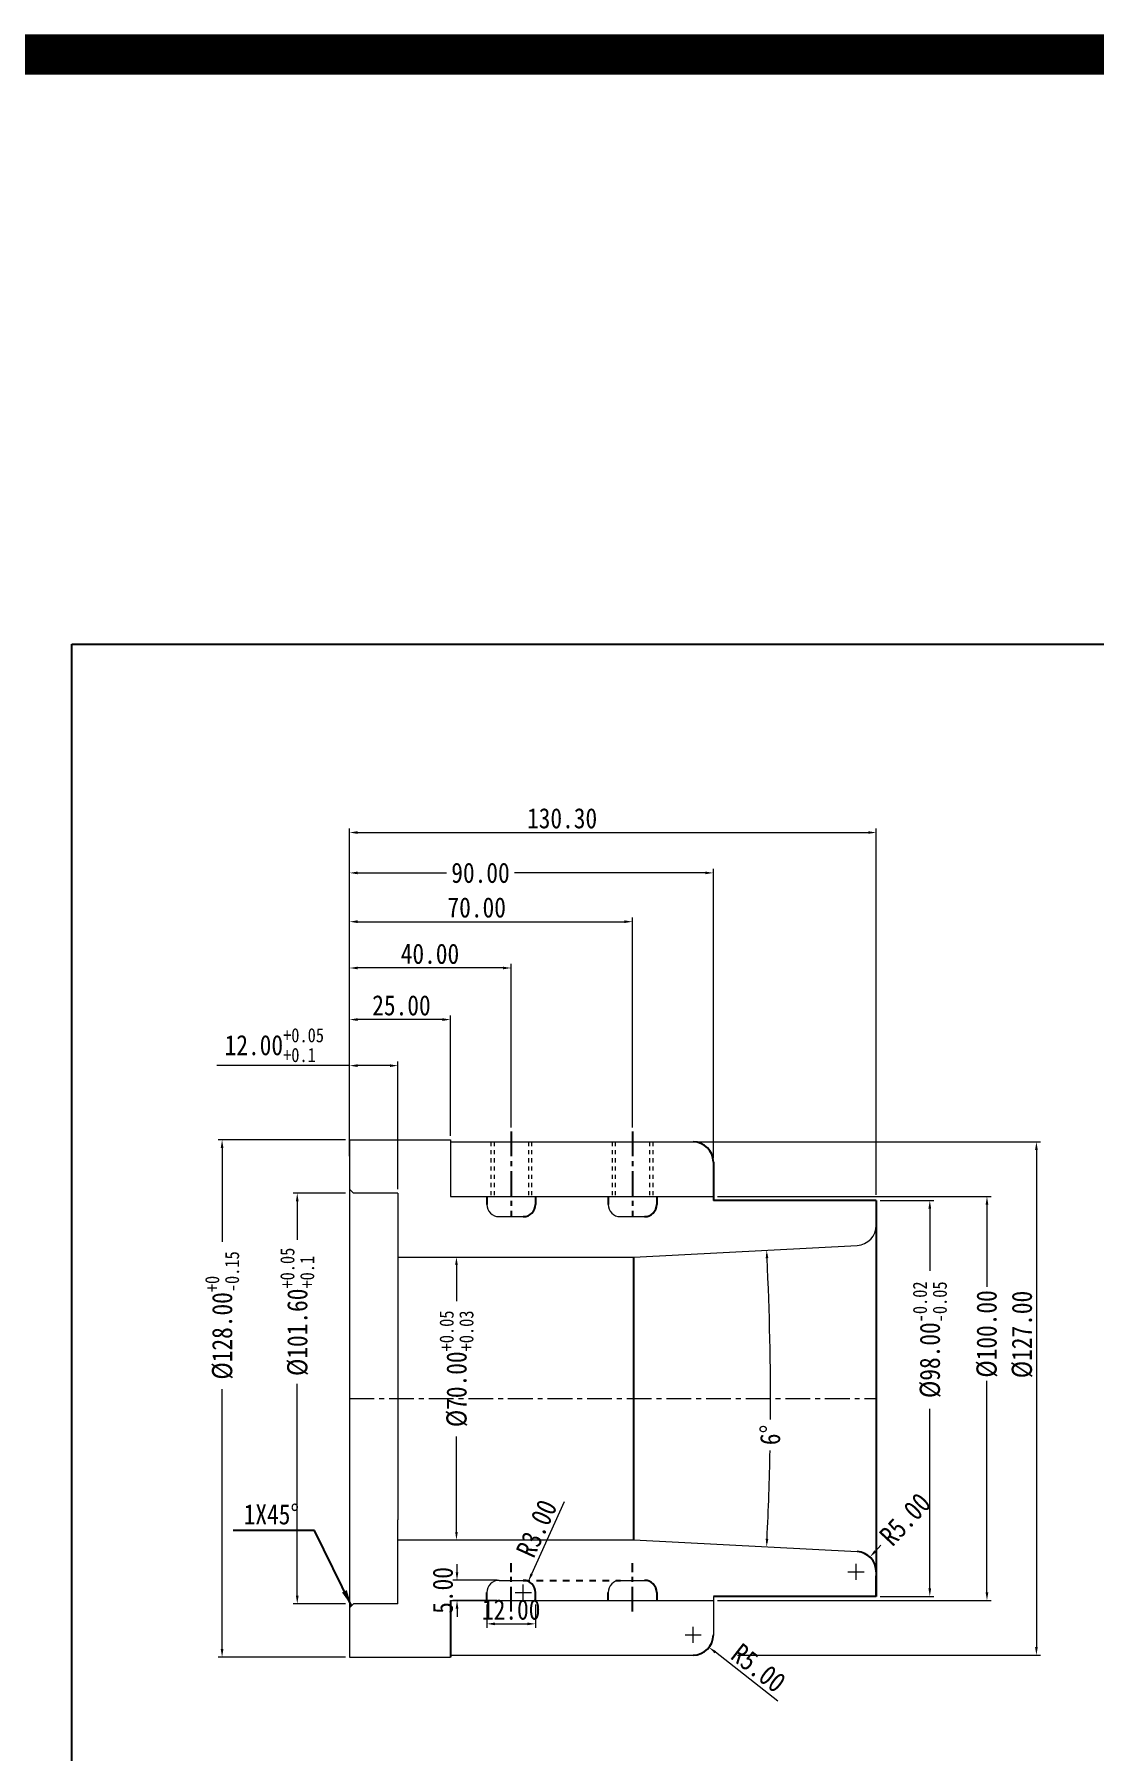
# Model space of a CAD drawing. Header units: millimetres. Extents: x 2667 to 4588, y -8940 to -2822.
# Drawn here: x 3067 to 3329.3, y -3246.5 to -2821.5 of the extents above; entities that cross this region are included whole.
import ezdxf

# ---------------------------------------------------------------- set-up
doc = ezdxf.new("R2010")
doc.units = ezdxf.units.MM
doc.header["$LTSCALE"] = 16.335
doc.header["$PDMODE"] = 3
doc.header["$PDSIZE"] = 8
doc.linetypes.add('CENTER', pattern=[0.6, 0.375, -0.075, 0.075, -0.075])
doc.linetypes.add('HIDDEN', pattern=[0.2, 0.1, -0.1])
doc.layers.get('0').update_dxf_attribs({"linetype": 'CONTINUOUS'})
doc.layers.get('Defpoints').update_dxf_attribs({"linetype": 'CONTINUOUS'})
doc.layers.add('DEFAULT_2', color=8, linetype='HIDDEN')
doc.layers.add('screw', color=33, linetype='CONTINUOUS', lineweight=13)
doc.styles.get("Standard").update_dxf_attribs({"font": 'txt', "width": 0.85})
doc.dimstyles.new('ISO-25', dxfattribs={"dimtxt": 2.5, "dimasz": 2.5, "dimexe": 1.25, "dimexo": 0.625, "dimtad": 1, "dimdsep": 46, "dimtxsty": 'Standard', "dimcen": 2.5, "dimadec": 0, "dimazin": 0, "dimtfac": 1, "dimtmove": 0, "dimatfit": 3, "dimfxl": 0, "dimarcsym": 0})
doc.dimstyles.get("Standard").update_dxf_attribs({"dimtxt": 3.5, "dimasz": 3.5, "dimexe": 0.18, "dimexo": 0.0625, "dimgap": 0.09, "dimtad": 1, "dimdsep": 46, "dimtxsty": 'Standard', "dimcen": 0.09, "dimadec": 0, "dimazin": 0, "dimtol": 1, "dimtp": 0.01, "dimtm": 0.01, "dimtfac": 1, "dimtofl": 0, "dimtmove": 0, "dimatfit": 3, "dimfxl": 0, "dimtolj": 1, "dimarcsym": 0})
doc.dimstyles.new('STANDARD$0', dxfattribs={"dimscale": 2, "dimtxt": 3, "dimasz": 3, "dimexe": 1.25, "dimexo": 0.625, "dimgap": 0.5, "dimtad": 0, "dimdsep": 46, "dimlunit": 6, "dimtxsty": 'Standard', "dimblk": 'CLOSEDBLANK', "dimcen": 0, "dimclrt": 2, "dimazin": 2, "dimtfac": 2, "dimtmove": 1, "dimatfit": 3, "dimfxl": 0, "dimtolj": 1, "dimtzin": 0, "dimarcsym": 0})

# ---------------------------------------------------------------- blocks, each defined once
blk = doc.blocks.new('*D44')
at = {"color": 1, "lineweight": 0}
for p, q in [((3143.99, -3108.31), (3131.07, -3108.31)), ((3143.99, -3209.91), (3131.07, -3209.91))]:
    blk.add_line(p, q, dxfattribs=at)
at = {"color": 0, "lineweight": 0}
for p, q in [((3132.07, -3110.31), (3132.07, -3119.88)), ((3132.07, -3207.91), (3132.07, -3155.45))]:
    blk.add_line(p, q, dxfattribs=at)
at = {"color": 0}
for points in [[(3131.74, -3110.31), (3132.41, -3110.31), (3132.07, -3108.31)], [(3131.74, -3207.91), (3132.41, -3207.91), (3132.07, -3209.91)]]:
    blk.add_solid(points, dxfattribs=at)
at = {"layer": 'Defpoints', "color": 0}
for p in [(3144.99, -3108.31), (3132.07, -3209.91), (3144.99, -3209.91)]:
    blk.add_point(p, dxfattribs=at)
at = {"color": 0, "lineweight": 0, "insert": (3132.07, -3137.67), "char_height": 5, "attachment_point": 5, "rotation": 90}
blk.add_mtext('\\A1;%%C101.60{\\H0.7x;\\S+0.05^ +0.1;}', dxfattribs=at)
blk = doc.blocks.new('*D45')
at = {"color": 0, "lineweight": 0}
for p, q in [((3144.99, -3076.74), (3112.16, -3076.74)), ((3154.99, -3076.74), (3146.99, -3076.74))]:
    blk.add_line(p, q, dxfattribs=at)
at = {"color": 1, "lineweight": 0}
for p, q in [((3144.99, -3099.11), (3144.99, -3075.74)), ((3156.99, -3107.31), (3156.99, -3075.74))]:
    blk.add_line(p, q, dxfattribs=at)
at = {"color": 0}
for points in [[(3146.99, -3076.41), (3146.99, -3077.08), (3144.99, -3076.74)], [(3154.99, -3076.41), (3154.99, -3077.08), (3156.99, -3076.74)]]:
    blk.add_solid(points, dxfattribs=at)
at = {"layer": 'Defpoints', "color": 0}
for p in [(3156.99, -3076.74), (3144.99, -3100.11), (3156.99, -3108.31)]:
    blk.add_point(p, dxfattribs=at)
at = {"color": 0, "lineweight": 0, "insert": (3126.4, -3071.66), "char_height": 5, "attachment_point": 5}
blk.add_mtext('\\A1;12.00{\\H0.7x;\\S+0.05^ +0.1;}', dxfattribs=at)
blk = doc.blocks.new('*D46')
at = {"color": 1, "lineweight": 0}
for p, q in [((3144.99, -3099.11), (3144.99, -3040.12)), ((3214.99, -3092.03), (3214.99, -3040.12))]:
    blk.add_line(p, q, dxfattribs=at)
at = {"color": 0, "lineweight": 0}
blk.add_line((3146.99, -3041.12), (3212.99, -3041.12), dxfattribs=at)
at = {"color": 0}
for points in [[(3146.99, -3040.78), (3146.99, -3041.45), (3144.99, -3041.12)], [(3212.99, -3040.78), (3212.99, -3041.45), (3214.99, -3041.12)]]:
    blk.add_solid(points, dxfattribs=at)
at = {"layer": 'Defpoints', "color": 0}
for p in [(3214.99, -3041.12), (3214.99, -3093.03), (3144.99, -3100.11)]:
    blk.add_point(p, dxfattribs=at)
at = {"color": 0, "lineweight": 0, "insert": (3176.46, -3037.62), "char_height": 5, "attachment_point": 5}
blk.add_mtext('\\A1;70.00', dxfattribs=at)
blk = doc.blocks.new('*D47')
at = {"color": 1, "lineweight": 0}
for p, q in [((3143.99, -3095.11), (3112.48, -3095.11)), ((3143.99, -3223.11), (3112.48, -3223.11))]:
    blk.add_line(p, q, dxfattribs=at)
at = {"color": 0, "lineweight": 0}
for p, q in [((3113.48, -3097.11), (3113.48, -3120.31)), ((3113.48, -3221.11), (3113.48, -3156.81))]:
    blk.add_line(p, q, dxfattribs=at)
at = {"color": 0}
for points in [[(3113.15, -3097.11), (3113.81, -3097.11), (3113.48, -3095.11)], [(3113.15, -3221.11), (3113.81, -3221.11), (3113.48, -3223.11)]]:
    blk.add_solid(points, dxfattribs=at)
at = {"layer": 'Defpoints', "color": 0}
for p in [(3144.99, -3095.11), (3113.48, -3223.11), (3144.99, -3223.11)]:
    blk.add_point(p, dxfattribs=at)
at = {"color": 0, "lineweight": 0, "insert": (3113.48, -3138.56), "char_height": 5, "attachment_point": 5, "rotation": 90}
blk.add_mtext('\\A1;%%C128.00{\\H0.7x;\\S+0^ -0.15;}', dxfattribs=at)
blk = doc.blocks.new('*D48')
at = {"color": 1, "lineweight": 0}
for p, q in [((3157.99, -3124.11), (3172.45, -3124.11)), ((3157.99, -3194.11), (3172.45, -3194.11))]:
    blk.add_line(p, q, dxfattribs=at)
at = {"color": 0, "lineweight": 0}
for p, q in [((3171.45, -3126.11), (3171.45, -3135.04)), ((3171.45, -3192.11), (3171.45, -3168.49))]:
    blk.add_line(p, q, dxfattribs=at)
at = {"color": 0}
for points in [[(3171.12, -3126.11), (3171.79, -3126.11), (3171.45, -3124.11)], [(3171.12, -3192.11), (3171.79, -3192.11), (3171.45, -3194.11)]]:
    blk.add_solid(points, dxfattribs=at)
at = {"layer": 'Defpoints', "color": 0}
for p in [(3156.99, -3124.11), (3156.99, -3194.11), (3171.45, -3194.11)]:
    blk.add_point(p, dxfattribs=at)
at = {"color": 0, "lineweight": 0, "insert": (3171.45, -3151.77), "char_height": 5, "attachment_point": 5, "rotation": 90}
blk.add_mtext('\\A1;%%C70.00{\\H0.7x;\\S+0.05^ +0.03;}', dxfattribs=at)
blk = doc.blocks.new('*D49')
at = {"color": 1, "lineweight": 0}
for p, q in [((3178.99, -3210.11), (3178.99, -3215.88)), ((3190.99, -3210.11), (3190.99, -3215.88))]:
    blk.add_line(p, q, dxfattribs=at)
at = {"color": 0, "lineweight": 0}
blk.add_line((3180.99, -3214.88), (3188.99, -3214.88), dxfattribs=at)
at = {"color": 0}
for points in [[(3180.99, -3214.55), (3180.99, -3215.22), (3178.99, -3214.88)], [(3188.99, -3214.55), (3188.99, -3215.22), (3190.99, -3214.88)]]:
    blk.add_solid(points, dxfattribs=at)
at = {"layer": 'Defpoints', "color": 0}
for p in [(3178.99, -3209.11), (3190.99, -3209.11), (3190.99, -3214.88)]:
    blk.add_point(p, dxfattribs=at)
at = {"color": 0, "lineweight": 0, "insert": (3184.99, -3211.38), "char_height": 5, "attachment_point": 5}
blk.add_mtext('\\A1;12.00', dxfattribs=at)
blk = doc.blocks.new('*D50')
at = {"color": 0, "lineweight": 0}
blk.add_line((3198.1, -3184.71), (3190.04, -3202.56), dxfattribs=at)
at = {"color": 1, "lineweight": 0}
for p, q in [((3185.99, -3207.11), (3189.99, -3207.11)), ((3187.99, -3209.11), (3187.99, -3205.11))]:
    blk.add_line(p, q, dxfattribs=at)
at = {"color": 0}
blk.add_solid([(3189.74, -3202.42), (3190.35, -3202.69), (3189.22, -3204.38)], dxfattribs=at)
at = {"layer": 'Defpoints', "color": 0}
for p in [(3187.99, -3207.11), (3189.22, -3204.38)]:
    blk.add_point(p, dxfattribs=at)
at = {"color": 0, "lineweight": 0, "insert": (3191.29, -3191.28), "char_height": 5, "attachment_point": 5, "rotation": 65.7215}
blk.add_mtext('\\A1;R3.00', dxfattribs=at)
blk = doc.blocks.new('*D91')
at = {"color": 1, "lineweight": 0}
for p, q in [((3144.99, -3099.11), (3144.99, -3064.34)), ((3169.99, -3094.11), (3169.99, -3064.34))]:
    blk.add_line(p, q, dxfattribs=at)
at = {"color": 0, "lineweight": 0}
blk.add_line((3167.99, -3065.34), (3146.99, -3065.34), dxfattribs=at)
at = {"color": 0}
for points in [[(3146.99, -3065.01), (3146.99, -3065.68), (3144.99, -3065.34)], [(3167.99, -3065.01), (3167.99, -3065.68), (3169.99, -3065.34)]]:
    blk.add_solid(points, dxfattribs=at)
at = {"layer": 'Defpoints', "color": 0}
for p in [(3144.99, -3065.34), (3169.99, -3095.11), (3144.99, -3100.11)]:
    blk.add_point(p, dxfattribs=at)
at = {"color": 0, "lineweight": 0, "insert": (3157.85, -3061.84), "char_height": 5, "attachment_point": 5}
blk.add_mtext('\\A1;25.00', dxfattribs=at)
blk = doc.blocks.new('*D92')
at = {"color": 1, "lineweight": 0}
for p, q in [((3144.99, -3083.43), (3144.99, -3051.58)), ((3184.99, -3092.03), (3184.99, -3051.58))]:
    blk.add_line(p, q, dxfattribs=at)
at = {"color": 0, "lineweight": 0}
blk.add_line((3182.99, -3052.58), (3146.99, -3052.58), dxfattribs=at)
at = {"color": 0}
for points in [[(3146.99, -3052.25), (3146.99, -3052.91), (3144.99, -3052.58)], [(3182.99, -3052.25), (3182.99, -3052.91), (3184.99, -3052.58)]]:
    blk.add_solid(points, dxfattribs=at)
at = {"layer": 'Defpoints', "color": 0}
for p in [(3144.99, -3052.58), (3144.99, -3084.43), (3184.99, -3093.03)]:
    blk.add_point(p, dxfattribs=at)
at = {"color": 0, "lineweight": 0, "insert": (3164.9, -3049.08), "char_height": 5, "attachment_point": 5}
blk.add_mtext('\\A1;40.00', dxfattribs=at)
blk = doc.blocks.new('*D51')
at = {"color": 1, "lineweight": 0}
for p, q in [((3230.99, -3095.61), (3315.9, -3095.61)), ((3240.99, -3222.61), (3315.9, -3222.61))]:
    blk.add_line(p, q, dxfattribs=at)
at = {"color": 0, "lineweight": 0}
blk.add_line((3314.9, -3097.61), (3314.9, -3220.61), dxfattribs=at)
at = {"color": 0}
for points in [[(3314.57, -3097.61), (3315.24, -3097.61), (3314.9, -3095.61)], [(3314.57, -3220.61), (3315.24, -3220.61), (3314.9, -3222.61)]]:
    blk.add_solid(points, dxfattribs=at)
at = {"layer": 'Defpoints', "color": 0}
for p in [(3229.99, -3095.61), (3239.99, -3222.61), (3314.9, -3222.61)]:
    blk.add_point(p, dxfattribs=at)
at = {"color": 0, "lineweight": 0, "insert": (3311.4, -3143.28), "char_height": 5, "attachment_point": 5, "rotation": 90}
blk.add_mtext('\\A1;%%c127.00', dxfattribs=at)
blk = doc.blocks.new('*D52')
at = {"color": 1, "lineweight": 0}
for p, q in [((3181.56, -3204.11), (3170.59, -3204.11)), ((3181.56, -3209.11), (3170.59, -3209.11))]:
    blk.add_line(p, q, dxfattribs=at)
at = {"color": 0, "lineweight": 0}
for p, q in [((3171.59, -3202.11), (3171.59, -3200.11)), ((3171.59, -3211.11), (3171.59, -3213.11))]:
    blk.add_line(p, q, dxfattribs=at)
at = {"color": 0}
for points in [[(3171.26, -3202.11), (3171.92, -3202.11), (3171.59, -3204.11)], [(3171.26, -3211.11), (3171.92, -3211.11), (3171.59, -3209.11)]]:
    blk.add_solid(points, dxfattribs=at)
at = {"layer": 'Defpoints', "color": 0}
for p in [(3182.56, -3204.11), (3171.59, -3209.11), (3182.56, -3209.11)]:
    blk.add_point(p, dxfattribs=at)
at = {"color": 0, "lineweight": 0, "insert": (3168.09, -3206.61), "char_height": 5, "attachment_point": 5, "rotation": 90}
blk.add_mtext('\\A1;5.00', dxfattribs=at)
blk = doc.blocks.new('*D93')
at = {"color": 1, "lineweight": 0}
for p, q in [((3229.99, -3219.61), (3229.99, -3215.61)), ((3227.99, -3217.61), (3231.99, -3217.61))]:
    blk.add_line(p, q, dxfattribs=at)
at = {"color": 0, "lineweight": 0}
blk.add_line((3250.94, -3233.98), (3235.5, -3221.92), dxfattribs=at)
at = {"color": 0}
blk.add_solid([(3235.71, -3221.66), (3235.3, -3222.19), (3233.93, -3220.69)], dxfattribs=at)
at = {"layer": 'Defpoints', "color": 0}
for p in [(3229.99, -3217.61), (3233.93, -3220.69)]:
    blk.add_point(p, dxfattribs=at)
at = {"color": 0, "lineweight": 0, "insert": (3246.16, -3225.81), "char_height": 5, "attachment_point": 5, "rotation": 322.0106}
blk.add_mtext('\\A1;R5.00', dxfattribs=at)
blk = doc.blocks.new('*D53')
at = {"color": 1, "lineweight": 0}
for p, q in [((3276.29, -3110.11), (3289.53, -3110.11)), ((3276.29, -3208.11), (3289.53, -3208.11))]:
    blk.add_line(p, q, dxfattribs=at)
at = {"color": 0, "lineweight": 0}
for p, q in [((3288.53, -3112.11), (3288.53, -3127.49)), ((3288.53, -3206.11), (3288.53, -3161.65))]:
    blk.add_line(p, q, dxfattribs=at)
at = {"color": 0}
for points in [[(3288.19, -3112.11), (3288.86, -3112.11), (3288.53, -3110.11)], [(3288.19, -3206.11), (3288.86, -3206.11), (3288.53, -3208.11)]]:
    blk.add_solid(points, dxfattribs=at)
at = {"layer": 'Defpoints', "color": 0}
for p in [(3275.29, -3110.11), (3275.29, -3208.11), (3288.53, -3208.11)]:
    blk.add_point(p, dxfattribs=at)
at = {"color": 0, "lineweight": 0, "insert": (3288.53, -3144.57), "char_height": 5, "attachment_point": 5, "rotation": 90}
blk.add_mtext('\\A1;%%C98.00{\\H0.7x;\\S-0.02^ -0.05;}', dxfattribs=at)
blk = doc.blocks.new('*D54')
at = {"color": 1, "lineweight": 0}
for p, q in [((3144.99, -3099.11), (3144.99, -3018.06)), ((3275.29, -3108.73), (3275.29, -3018.06))]:
    blk.add_line(p, q, dxfattribs=at)
at = {"color": 0, "lineweight": 0}
blk.add_line((3146.99, -3019.06), (3273.29, -3019.06), dxfattribs=at)
at = {"color": 0}
for points in [[(3146.99, -3018.72), (3146.99, -3019.39), (3144.99, -3019.06)], [(3273.29, -3018.72), (3273.29, -3019.39), (3275.29, -3019.06)]]:
    blk.add_solid(points, dxfattribs=at)
at = {"layer": 'Defpoints', "color": 0}
for p in [(3275.29, -3019.06), (3144.99, -3100.11), (3275.29, -3109.73)]:
    blk.add_point(p, dxfattribs=at)
at = {"color": 0, "lineweight": 0, "insert": (3197.58, -3015.56), "char_height": 5, "attachment_point": 5}
blk.add_mtext('\\A1;130.30', dxfattribs=at)
blk = doc.blocks.new('*D55')
at = {"color": 1, "lineweight": 0}
for p, q in [((3235.99, -3109.11), (3303.67, -3109.11)), ((3235.99, -3209.11), (3303.67, -3209.11))]:
    blk.add_line(p, q, dxfattribs=at)
at = {"color": 0, "lineweight": 0}
for p, q in [((3302.67, -3111.11), (3302.67, -3131.52)), ((3302.67, -3207.11), (3302.67, -3154.77))]:
    blk.add_line(p, q, dxfattribs=at)
at = {"color": 0}
for points in [[(3302.34, -3111.11), (3303, -3111.11), (3302.67, -3109.11)], [(3302.34, -3207.11), (3303, -3207.11), (3302.67, -3209.11)]]:
    blk.add_solid(points, dxfattribs=at)
at = {"layer": 'Defpoints', "color": 0}
for p in [(3234.99, -3109.11), (3234.99, -3209.11), (3302.67, -3209.11)]:
    blk.add_point(p, dxfattribs=at)
at = {"color": 0, "lineweight": 0, "insert": (3302.67, -3143.14), "char_height": 5, "attachment_point": 5, "rotation": 90}
blk.add_mtext('\\A1;%%c100.00', dxfattribs=at)
blk = doc.blocks.new('*D94')
at = {"color": 1, "lineweight": 0}
for p, q in [((3144.99, -3036.95), (3144.99, -3028.05)), ((3234.99, -3099.61), (3234.99, -3028.05))]:
    blk.add_line(p, q, dxfattribs=at)
at = {"color": 0, "lineweight": 0}
for p, q in [((3146.99, -3029.05), (3168.96, -3029.05)), ((3232.99, -3029.05), (3185.84, -3029.05))]:
    blk.add_line(p, q, dxfattribs=at)
at = {"color": 0}
for points in [[(3146.99, -3028.71), (3146.99, -3029.38), (3144.99, -3029.05)], [(3232.99, -3028.71), (3232.99, -3029.38), (3234.99, -3029.05)]]:
    blk.add_solid(points, dxfattribs=at)
at = {"layer": 'Defpoints', "color": 0}
for p in [(3144.99, -3029.05), (3144.99, -3037.95), (3234.99, -3100.61)]:
    blk.add_point(p, dxfattribs=at)
at = {"color": 0, "lineweight": 0, "insert": (3177.4, -3029.05), "char_height": 5, "attachment_point": 5}
blk.add_mtext('\\A1;90.00', dxfattribs=at)
blk = doc.blocks.new('*D99')
at = {"color": 0, "lineweight": 0}
blk.add_line((3276.43, -3195.43), (3275.07, -3196.89), dxfattribs=at)
at = {"color": 1, "lineweight": 0}
for p, q in [((3270.29, -3204), (3270.29, -3200)), ((3268.29, -3202), (3272.29, -3202))]:
    blk.add_line(p, q, dxfattribs=at)
at = {"color": 0}
blk.add_solid([(3274.82, -3196.66), (3275.31, -3197.12), (3273.7, -3198.35)], dxfattribs=at)
at = {"layer": 'Defpoints', "color": 0}
for p in [(3273.7, -3198.35), (3270.29, -3202)]:
    blk.add_point(p, dxfattribs=at)
at = {"color": 0, "lineweight": 0, "insert": (3282.43, -3189), "char_height": 5, "attachment_point": 5, "rotation": 46.9453}
blk.add_mtext('\\A1;R5.00', dxfattribs=at)
blk = doc.blocks.new('*D100')
at = {"color": 0, "lineweight": 0}
for start, end in [(359.57591, 2.83669), (357.16331, 358.94989)]:
    blk.add_arc((2547.45, -3159.11), 701.68, start, end, dxfattribs=at)
at = {"color": 0}
for points in [[(3247.94, -3124.41), (3248.6, -3124.37), (3248.17, -3122.39)], [(3248.6, -3193.86), (3247.94, -3193.82), (3248.17, -3195.84)]]:
    blk.add_solid(points, dxfattribs=at)
at = {"layer": 'Defpoints', "color": 0}
for p in [(3270.55, -3121.22), (3215.29, -3124.11), (3249.02, -3146.87), (3215.29, -3194.11), (3270.55, -3197.01)]:
    blk.add_point(p, dxfattribs=at)
at = {"color": 0, "lineweight": 0, "insert": (3249.07, -3168.14), "char_height": 5, "attachment_point": 5, "rotation": 89.2629}
blk.add_mtext('\\A1;6°', dxfattribs=at)

msp = doc.modelspace()

# ---------------------------------------------------------------- linework, layer by layer
at = {"color": 1, "linetype": 'CENTER'}
for p, q in [((3184.988, -3093.032), (3184.988, -3114.114)), ((3214.988, -3093.032), (3214.988, -3114.114)), ((3184.988, -3211.86), (3184.988, -3199.883)), ((3214.988, -3211.86), (3214.988, -3199.883))]:
    msp.add_line(p, q, dxfattribs=at)
at = {"lineweight": 0}
for p, q in [((3144.988, -3095.114), (3169.988, -3095.114)), ((3144.988, -3095.114), (3144.988, -3107.314)), ((3169.988, -3095.114), (3169.988, -3109.114)), ((3169.988, -3095.614), (3229.988, -3095.614)), ((3144.988, -3107.314), (3145.988, -3108.314)), ((3144.988, -3107.314), (3144.988, -3223.114)), ((3156.988, -3108.314), (3145.988, -3108.314)), ((3156.988, -3108.314), (3156.988, -3129.114)), ((3169.988, -3109.114), (3234.988, -3109.114)), ((3275.288, -3110.114), (3275.288, -3115.256)), ((3181.988, -3114.114), (3187.988, -3114.114)), ((3211.988, -3114.114), (3217.988, -3114.114)), ((3215.288, -3124.114), (3270.55, -3121.218)), ((3156.988, -3124.114), (3215.288, -3124.114)), ((3156.988, -3129.114), (3156.988, -3189.114)), ((3156.988, -3209.914), (3156.988, -3189.114)), ((3156.988, -3194.114), (3215.288, -3194.114)), ((3215.288, -3194.114), (3270.55, -3197.01)), ((3181.988, -3204.114), (3187.988, -3204.114)), ((3211.988, -3204.114), (3217.988, -3204.114)), ((3234.988, -3208.114), (3234.988, -3217.614)), ((3145.988, -3209.914), (3144.988, -3210.914)), ((3144.988, -3210.914), (3144.988, -3218.114)), ((3156.988, -3209.914), (3145.988, -3209.914)), ((3169.988, -3209.114), (3234.988, -3209.114)), ((3144.988, -3223.114), (3169.988, -3223.114)), ((3169.988, -3222.614), (3229.988, -3222.614))]:
    msp.add_line(p, q, dxfattribs=at)
for p, q in [((3234.988, -3100.614), (3234.988, -3110.114)), ((3178.988, -3109.114), (3178.988, -3111.114)), ((3190.988, -3109.114), (3190.988, -3111.114)), ((3208.988, -3109.114), (3208.988, -3111.114)), ((3220.988, -3109.114), (3220.988, -3111.114)), ((3275.288, -3110.114), (3234.988, -3110.114)), ((3275.288, -3110.114), (3275.288, -3208.114)), ((3215.288, -3194.114), (3215.288, -3124.114)), ((3178.988, -3209.114), (3178.988, -3207.114)), ((3190.988, -3209.114), (3190.988, -3207.114)), ((3208.988, -3209.114), (3208.988, -3207.114)), ((3220.988, -3207.114), (3220.988, -3209.114)), ((3275.288, -3208.114), (3234.988, -3208.114)), ((3169.988, -3209.114), (3169.988, -3223.114))]:
    msp.add_line(p, q)
at = {"color": 1, "linetype": 'CENTER', "lineweight": 0}
msp.add_line((3144.988, -3159.114), (3275.288, -3159.114), dxfattribs=at)
at = {"ltscale": 0.5}
msp.add_line((3275.288, -3208.114), (3275.288, -3202.972), dxfattribs=at)
at = {"const_width": 10}
msp.add_lwpolyline([(2671.774, -2826.535), (4583.285, -2826.535), (4583.285, -8935.467), (2671.774, -8935.467)], close=True, dxfattribs=at)
at = {"ltscale": 0.5}
msp.add_lwpolyline([(3076.297, -2972.433), (3957.986, -2972.433), (3957.986, -3658.147), (3076.297, -3658.147)], close=True, dxfattribs=at)
for centre, radius, start, end in [((3229.988, -3100.614), 5, 0, 90), ((3187.988, -3111.114), 3, 270, 0), ((3217.988, -3111.114), 3, 270, 0), ((3187.988, -3207.114), 3, 0, 90), ((3217.988, -3207.114), 3, 0, 90), ((3229.988, -3217.614), 5, 270, 0)]:
    msp.add_arc(centre, radius, start, end)
at = {"lineweight": 0}
for centre, radius, start, end in [((3181.988, -3111.114), 3, 180, 270), ((3211.988, -3111.114), 3, 180, 270), ((3270.288, -3116.225), 5, 273, 0), ((3181.988, -3207.114), 3, 90, 180), ((3211.988, -3207.114), 3, 90, 180)]:
    msp.add_arc(centre, radius, start, end, dxfattribs=at)
at = {"ltscale": 0.5}
msp.add_arc((3270.288, -3202.004), 5, 0, 87, dxfattribs=at)
at = {"layer": 'DEFAULT_2', "color": 8, "linetype": 'HIDDEN'}
msp.add_line((3187.988, -3204.114), (3211.988, -3204.114), dxfattribs=at)
at = {"layer": 'screw', "color": 92, "linetype": 'HIDDEN', "ltscale": 0.621977}
for p, q in [((3179.988, -3095.614), (3179.988, -3109.114)), ((3189.988, -3095.614), (3189.988, -3109.114)), ((3209.988, -3095.614), (3209.988, -3109.114)), ((3219.988, -3095.614), (3219.988, -3109.114))]:
    msp.add_line(p, q, dxfattribs=at)
at = {"layer": 'screw', "linetype": 'HIDDEN', "ltscale": 0.621977}
for p, q in [((3180.738, -3095.614), (3180.738, -3109.114)), ((3189.238, -3095.614), (3189.238, -3109.114)), ((3210.738, -3095.614), (3210.738, -3109.114)), ((3219.238, -3095.614), (3219.238, -3109.114))]:
    msp.add_line(p, q, dxfattribs=at)

# ---------------------------------------------------------------- texts
at = {"insert": (3118.82, -3185.272), "char_height": 5, "width": 18.00079, "attachment_point": 1}
msp.add_mtext('{\\fSimSun|b0|i0|c134|p2;1X45%%D}', dxfattribs=at)

# ---------------------------------------------------------------- dimensions: what is measured, and where the dimension line sits
at = {"lineweight": 0}
for base, p1, p2, dimstyle, override, picture, middle in [((3275.288, -3019.056), (3144.988, -3100.114), (3275.288, -3109.732), 'Standard', {"dimtxt": 5, "dimasz": 2, "dimexe": 1, "dimexo": 1, "dimgap": 1, "dimzin": 0, "dimdsep": 0, "dimcen": 2, "dimclre": 1, "dimtol": 0, "dimtp": 0, "dimtm": 0, "dimtzin": 0, "dimlwd": 0, "dimlwe": 0}, '*D54', (3197.576, -3019.056)), ((3144.988, -3029.046), (3234.988, -3100.614), (3144.988, -3037.952), 'STANDARD$0', {"dimscale": 1, "dimtxt": 5, "dimasz": 2, "dimexe": 1, "dimexo": 1, "dimgap": 1, "dimtih": 1, "dimtoh": 1, "dimzin": 0, "dimdsep": 0, "dimlunit": 2, "dimcen": 2, "dimclre": 1, "dimclrt": 0, "dimadec": 0, "dimazin": 0, "dimtfac": 1, "dimtofl": 0, "dimtmove": 0, "dimlwd": 0, "dimlwe": 0}, '*D94', (3177.398, -3029.046)), ((3214.988, -3041.118), (3144.988, -3100.114), (3214.988, -3093.032), 'Standard', {"dimtxt": 5, "dimasz": 2, "dimexe": 1, "dimexo": 1, "dimgap": 1, "dimzin": 0, "dimdsep": 0, "dimcen": 2, "dimclre": 1, "dimtol": 0, "dimtp": 0, "dimtm": 0, "dimtzin": 0, "dimlwd": 0, "dimlwe": 0}, '*D46', (3176.462, -3041.118)), ((3144.988, -3052.581), (3184.988, -3093.032), (3144.988, -3084.429), 'Standard', {"dimtxt": 5, "dimasz": 2, "dimexe": 1, "dimexo": 1, "dimgap": 1, "dimzin": 0, "dimdsep": 0, "dimcen": 2, "dimclre": 1, "dimtol": 0, "dimtp": 0, "dimtm": 0, "dimtzin": 0, "dimlwd": 0, "dimlwe": 0}, '*D92', (3164.901, -3052.581)), ((3144.988, -3065.343), (3169.988, -3095.114), (3144.988, -3100.114), 'Standard', {"dimtxt": 5, "dimasz": 2, "dimexe": 1, "dimexo": 1, "dimgap": 1, "dimzin": 0, "dimdsep": 0, "dimcen": 2, "dimclre": 1, "dimtol": 0, "dimtp": 0, "dimtm": 0, "dimtzin": 0, "dimlwd": 0, "dimlwe": 0}, '*D91', (3157.848, -3065.343)), ((3190.988, -3214.883), (3178.988, -3209.114), (3190.988, -3209.114), 'Standard', {"dimtxt": 5, "dimasz": 2, "dimexe": 1, "dimexo": 1, "dimgap": 1, "dimzin": 0, "dimdsep": 0, "dimcen": 2, "dimclre": 1, "dimtol": 0, "dimtp": 0, "dimtm": 0, "dimtzin": 0, "dimlwd": 0, "dimlwe": 0}, '*D49', (3184.988, -3214.883))]:
    dim = msp.add_linear_dim(base=base, p1=p1, p2=p2, dimstyle=dimstyle, override=override, dxfattribs=at)
    dim.commit()
    dim.dimension.update_dxf_attribs({"geometry": picture, "text_midpoint": middle, "dimtype": 160})
dim = msp.add_linear_dim(base=(3156.988, -3076.743), p1=(3144.988, -3100.114), p2=(3156.988, -3108.314), text='<>{\\H0.7x;\\S+0.05^ +0.1;}', dimstyle='Standard', override={"dimtxt": 5, "dimasz": 2, "dimexe": 1, "dimexo": 1, "dimgap": 1, "dimzin": 0, "dimdsep": 0, "dimcen": 2, "dimclre": 1, "dimtol": 0, "dimtp": 0, "dimtm": 0, "dimtzin": 0, "dimlwd": 0, "dimlwe": 0}, dxfattribs=at)
dim.commit()
dim.dimension.update_dxf_attribs({"geometry": '*D45', "text_midpoint": (3126.405, -3076.743), "dimtype": 160})
for base, p1, p2, text, dimstyle, override, picture, middle in [((3113.481, -3223.114), (3144.988, -3095.114), (3144.988, -3223.114), '%%C<>{\\H0.7x;\\S+0^ -0.15;}', 'STANDARD$0', {"dimscale": 1, "dimtxt": 5, "dimasz": 2, "dimexe": 1, "dimexo": 1, "dimgap": 1, "dimzin": 0, "dimdsep": 0, "dimlunit": 2, "dimcen": 2, "dimclre": 1, "dimclrt": 0, "dimadec": 0, "dimazin": 0, "dimtfac": 1, "dimtofl": 0, "dimtmove": 0, "dimlwd": 0, "dimlwe": 0}, '*D47', (3113.481, -3138.562)), ((3314.904, -3222.614), (3229.988, -3095.614), (3239.988, -3222.614), '%%c<>', 'Standard', {"dimtxt": 5, "dimasz": 2, "dimexe": 1, "dimexo": 1, "dimgap": 1, "dimtih": 0, "dimtoh": 0, "dimzin": 0, "dimdsep": 0, "dimcen": 2, "dimclre": 1, "dimtol": 0, "dimlim": 0, "dimtp": 0, "dimtm": 0, "dimtzin": 0, "dimlwd": 0, "dimlwe": 0}, '*D51', (3314.904, -3143.279)), ((3132.074, -3209.914), (3144.988, -3108.314), (3144.988, -3209.914), '%%C<>{\\H0.7x;\\S+0.05^ +0.1;}', 'STANDARD$0', {"dimscale": 1, "dimtxt": 5, "dimasz": 2, "dimexe": 1, "dimexo": 1, "dimgap": 1, "dimzin": 0, "dimdsep": 0, "dimlunit": 2, "dimcen": 2, "dimclre": 1, "dimclrt": 0, "dimadec": 0, "dimazin": 0, "dimtfac": 1, "dimtofl": 0, "dimtmove": 0, "dimlwd": 0, "dimlwe": 0}, '*D44', (3132.074, -3137.667)), ((3302.67, -3209.114), (3234.988, -3109.114), (3234.988, -3209.114), '%%c<>', 'STANDARD$0', {"dimscale": 1, "dimtxt": 5, "dimasz": 2, "dimexe": 1, "dimexo": 1, "dimgap": 1, "dimzin": 0, "dimdsep": 0, "dimlunit": 2, "dimcen": 2, "dimclre": 1, "dimclrt": 0, "dimadec": 0, "dimazin": 0, "dimtfac": 1, "dimtofl": 0, "dimtmove": 0, "dimlwd": 0, "dimlwe": 0}, '*D55', (3302.67, -3143.143)), ((3288.528, -3208.114), (3275.288, -3110.114), (3275.288, -3208.114), '%%C<>{\\H0.7x;\\S-0.02^ -0.05;}', 'STANDARD$0', {"dimscale": 1, "dimtxt": 5, "dimasz": 2, "dimexe": 1, "dimexo": 1, "dimgap": 1, "dimzin": 0, "dimdsep": 0, "dimlunit": 2, "dimcen": 2, "dimclre": 1, "dimclrt": 0, "dimadec": 0, "dimazin": 0, "dimtfac": 1, "dimtofl": 0, "dimtmove": 0, "dimlwd": 0, "dimlwe": 0}, '*D53', (3288.528, -3144.571)), ((3171.454, -3194.114), (3156.988, -3124.114), (3156.988, -3194.114), '%%C<>{\\H0.7x;\\S+0.05^ +0.03;}', 'STANDARD$0', {"dimscale": 1, "dimtxt": 5, "dimasz": 2, "dimexe": 1, "dimexo": 1, "dimgap": 1, "dimzin": 0, "dimdsep": 0, "dimlunit": 2, "dimcen": 2, "dimclre": 1, "dimclrt": 0, "dimadec": 0, "dimazin": 0, "dimtfac": 1, "dimtofl": 0, "dimtmove": 0, "dimlwd": 0, "dimlwe": 0}, '*D48', (3171.454, -3151.768))]:
    dim = msp.add_linear_dim(base=base, p1=p1, p2=p2, angle=90, text=text, dimstyle=dimstyle, override=override, dxfattribs=at)
    dim.commit()
    dim.dimension.update_dxf_attribs({"geometry": picture, "text_midpoint": middle, "dimtype": 160})
dim = msp.add_angular_dim_2l(base=(3249.025, -3146.868), line1=((3215.288, -3194.114), (3270.55, -3197.01)), line2=((3215.288, -3124.114), (3270.55, -3121.218)), dimstyle='Standard', override={"dimtxt": 5, "dimasz": 2, "dimexe": 1, "dimexo": 1, "dimgap": 1, "dimtad": 0, "dimzin": 0, "dimdsep": 0, "dimcen": 2, "dimclre": 1, "dimtol": 0, "dimtp": 0, "dimtm": 0, "dimtzin": 0, "dimlwd": 0, "dimlwe": 0}, dxfattribs=at)
dim.commit()
dim.dimension.update_dxf_attribs({"geometry": '*D100', "text_midpoint": (3249.074, -3168.141), "dimtype": 162})
for center, mpoint, override, picture, middle in [((3187.988, -3207.114), (3189.221, -3204.38), {"dimtxt": 5, "dimasz": 2, "dimexe": 1, "dimexo": 1, "dimgap": 1, "dimzin": 0, "dimdsep": 0, "dimcen": 2, "dimclre": 1, "dimtol": 0, "dimtp": 0, "dimtm": 0, "dimtzin": 0, "dimlwd": 0, "dimlwe": 0}, '*D50', (3191.291, -3191.28)), ((3270.288, -3202.004), (3273.701, -3198.35), {"dimtxt": 5, "dimasz": 2, "dimexe": 1, "dimexo": 1, "dimgap": 1, "dimtad": 0, "dimzin": 0, "dimdsep": 0, "dimcen": 2, "dimclre": 1, "dimtol": 0, "dimtp": 0, "dimtm": 0, "dimtzin": 0, "dimlwd": 0, "dimlwe": 0}, '*D99', (3282.434, -3189.003)), ((3229.988, -3217.614), (3233.929, -3220.692), {"dimtxt": 5, "dimasz": 2, "dimexe": 1, "dimexo": 1, "dimgap": 1, "dimzin": 0, "dimdsep": 0, "dimcen": 2, "dimclre": 1, "dimtol": 0, "dimtp": 0, "dimtm": 0, "dimtzin": 0, "dimlwd": 0, "dimlwe": 0}, '*D93', (3246.164, -3225.807))]:
    dim = msp.add_radius_dim(center=center, mpoint=mpoint, dimstyle='Standard', override=override, dxfattribs=at)
    dim.commit()
    dim.dimension.update_dxf_attribs({"geometry": picture, "text_midpoint": middle})
dim = msp.add_linear_dim(base=(3171.591, -3209.114), p1=(3182.561, -3204.114), p2=(3182.561, -3209.114), angle=90, dimstyle='Standard', override={"dimtxt": 5, "dimasz": 2, "dimexe": 1, "dimexo": 1, "dimgap": 1, "dimzin": 0, "dimdsep": 0, "dimcen": 2, "dimclre": 1, "dimtol": 0, "dimtp": 0, "dimtm": 0, "dimtzin": 0, "dimlwd": 0, "dimlwe": 0}, dxfattribs=at)
dim.commit()
dim.dimension.update_dxf_attribs({"geometry": '*D52', "text_midpoint": (3171.591, -3206.614), "dimtype": 160})

# ---------------------------------------------------------------- leaders
msp.add_leader([(3145.488, -3210.414), (3136.353, -3191.768), (3116.232, -3191.768)], dimstyle='ISO-25', override={"dimtxt": 4.5, "dimasz": 4, "dimexe": 0, "dimexo": 0, "dimgap": 0, "dimtad": 0, "dimdsep": 46, "dimclrd": 256, "dimclre": 3, "dimclrt": 6, "dimtofl": 0})

doc.saveas('drawing.dxf')
